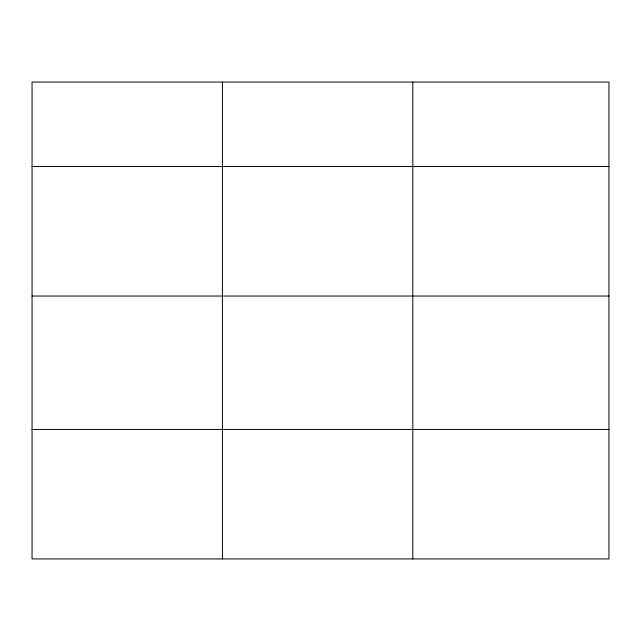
<?xml version="1.0" encoding="UTF-8"?>
<svg xmlns="http://www.w3.org/2000/svg" width="641" height="641" viewBox="0 0 641 641"><rect width="100%" height="100%" fill="white"/><g stroke="black" fill="none" stroke-linecap="round" stroke-linejoin="round"><path stroke-width="0.96" d="M608.95 296.03L608.95 82.064L32.05 82.064L32.05 558.936L608.95 558.936L608.95 296.03L32.05 296.03M32.05 166.532L608.95 166.532M32.05 429.446L608.95 429.446M412.804 82.064L412.804 558.936M222.427 82.064L222.427 558.936"/></g></svg>
